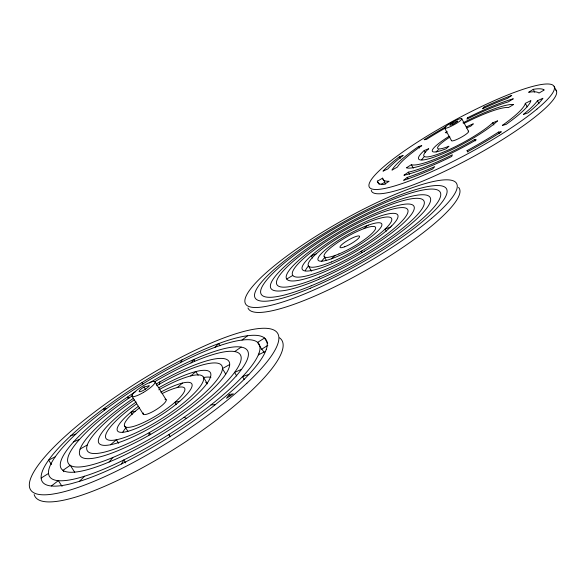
<?xml version="1.0" encoding="UTF-8"?>
<svg xmlns="http://www.w3.org/2000/svg" width="586" height="586" viewBox="0 0 586 586"><rect width="100%" height="100%" fill="white"/><g stroke="black" fill="none" stroke-linecap="round" stroke-linejoin="round"><path stroke-width="0.88" d="M148.771 435.435L149.371 432.519L150.741 434.695M159.37 384.182L159.839 381.918M525.32 103.348L525.217 103.773A73.301 12.431 -28.6 0 1 503.704 124.415L502.334 125.382L506.062 124.444L507.659 123.309A79.425 13.478 -28.6 0 0 530.887 100.609L525.32 103.348L527.21 106.923M121.485 463.973L123.822 459.951L125.719 462.94M180.393 362.668L182.004 359.907M537.457 100.748L537.311 100.96A89.248 15.148 -28.6 0 1 525.049 113.076L523.386 114.424L527.993 112.849L529.466 111.662A95.393 16.196 -28.6 0 0 542.372 99.049L542.951 98.243L537.457 100.748L538.988 103.656M229.316 394.466L226.504 398.26L233.323 393.836L229.316 394.466L230.225 395.96M109.091 462.054L112.871 457.483M191.029 362.91L193.856 359.496L194.728 360.925M79.396 481.362L84.618 476.198M214.879 347.351L218.695 343.579L219.984 345.718M331.324 258.851L334.936 255.518M364.096 228.562L367.437 225.478M424.22 150.536L423.905 150.822A47.598 8.065 -28.6 0 0 440.057 154.858A47.598 8.065 -28.6 0 0 497.338 121.097L497.624 120.819L492.716 122.811A41.489 7.032 -28.6 0 1 442.598 152.426A41.489 7.032 -28.6 0 1 428.71 148.719L424.22 150.536L425.341 152.58M110.578 444.737L116.402 439.749L118.628 443.258M177.192 387.58L182.436 383.076M190.736 375.956L195.856 371.561L198.134 375.267M407.219 177.404L403.622 180.312A95.393 16.196 -28.6 0 0 432.578 169.01L434.687 166.658L431.142 168.219A89.248 15.148 -28.6 0 1 409.988 176.496L407.219 177.404L408.024 178.847M51.378 485.977L58.336 480.645L62.043 486.336M241.974 340.078L247.651 335.727M399.498 156.689L398.041 157.802A95.393 16.196 -28.6 0 0 383.793 170.292L382.995 171.156L387.764 168.98L388.679 167.992A89.248 15.148 -28.6 0 1 402.772 155.744L403.175 155.436L399.498 156.689L400.377 158.271M408.347 172.174L403.915 175.273L405.651 174.87A79.425 13.478 -28.6 0 0 448.715 157.934L451.696 156.462L452.377 154.799L450.612 155.678A73.301 12.431 -28.6 0 1 409.358 171.947L408.347 172.174L409.526 174.306M234.671 351.578L241.161 347.088M418.741 146.434L418.565 146.551A79.425 13.478 -28.6 0 0 392.298 169.537L391.961 170.123L397.381 167.054A73.301 12.431 -28.6 0 1 420.492 146.559L421.774 145.672L418.741 146.434L419.613 148.024M498.532 132.07L496.562 133.337A89.248 15.148 -28.6 0 1 468.251 149.972L467.057 150.609L467.577 151.686L471.115 149.76A95.393 16.196 -28.6 0 0 500.18 132.546L501.374 131.777L498.532 132.07L499.331 133.564M533.245 89.343L528.623 92.288L530.154 92.061A89.248 15.148 -28.6 0 1 538.988 93.086L544.262 89.966A95.393 16.196 -28.6 0 0 534.886 89.087L533.245 89.343L534.696 92.112M41.174 478.044L48.565 473.415M267.692 343.359L264.52 338.049L257.584 342.4L261.671 349.227L267.831 345.366M286.73 279.009L292.802 275.427M411.365 164.659L406.428 167.823A63.5 10.768 -28.6 0 0 475.107 140.494L476.264 139.812L474.631 139.431L472.448 140.706A57.384 9.728 -28.6 0 1 411.907 164.834L411.365 164.659L413.291 168.145M447.147 131.528L445.301 132.604L446.664 132.927M80.011 449.103L87.175 445.052M229.639 364.536L222.416 368.623L225.683 374M382.57 178.151L382.614 178.584A89.248 15.148 -28.6 0 0 388.635 181.301L389.097 181.286L384.145 184.444L382.87 184.436A95.393 16.196 -28.6 0 1 377.318 181.286L382.57 178.151L384.877 182.275L381.12 184.312M55.282 456.772L48.623 460.113L51.502 464.537M258.316 354.911L265.575 351.263M73.55 441.932L79.623 439.317M241.469 369.422L234.561 372.41L236.715 375.97M452.399 122.972L457.556 120.965A4.432 0.703 -28.7 0 1 454.209 123.558A4.432 0.703 -28.7 0 1 449.865 125.258A4.432 0.703 -28.7 0 1 452.399 122.972L453.264 124.569M316.066 253.994L311.261 255.738L312.602 258.06M390.481 227.09L385.149 229.016L386.335 231.126M70.723 435.852L75.828 434.094M248.882 374.425L242.494 376.622L244.259 379.538M143.973 387.031L149.313 385.705A6.036 1.282 -32.2 0 1 143.629 390.225A6.036 1.282 -32.2 0 1 139.124 391.338A6.036 1.282 -32.2 0 1 143.973 387.031L145.416 389.338M135.271 411.284L130.744 412.302L132.15 414.536M179.777 401.242L174.84 402.355L176.283 404.684M106.557 408.647L103.517 408.757L104.403 410.163M211.019 404.867L215.23 404.714M129.323 397.828L127.36 397.125L128.246 398.546M183.916 417.378L186.56 418.331M360.998 251.416L362.265 252.5M261.671 349.227L262.499 350.032A123.771 29.066 -32.4 0 1 263.89 352.713M63.874 471.723L62.966 470.331L70.232 465.306L74.737 472.272M124.576 426.066L127.953 431.406M132.106 396.385L143.35 414.317M142.977 383.881L142.105 382.49L142.845 383.925M170.284 436.782L168.878 434.526L169.955 436.629M155.034 381.94L166.153 399.85M203.283 377.04L207.473 383.896M308.404 265.868L311.173 270.637M324.161 256.558L326.519 260.653M377.318 181.015L379.237 184.444M444.62 128.034L451.454 140.611M467.057 150.609L467.87 152.104M474.631 139.431L475.422 140.889M461.834 118.826A9.779 1.553 -28.7 0 1 449.513 126.994L448.341 127.477A9.779 1.553 -28.7 0 1 449.132 124.049A9.779 1.553 -28.7 0 1 461.834 118.826L468.646 131.447M492.716 122.811L493.859 124.957M554.136 86.486L556.378 90.793M555.821 89.988A105.158 18.247 -28.6 0 1 471.957 157.385A105.158 18.247 -28.6 0 1 371.26 190.201M468.111 131.154A9.757 1.655 -28.6 0 1 465.877 134.362A9.757 1.655 -28.6 0 1 456.384 139.666L455.205 140.135A9.757 1.655 -28.6 0 1 451.52 140.281M449.96 137.029A25.616 4.336 -28.6 0 0 437.559 147.819A25.616 4.336 -28.6 0 0 448.942 146.236L446.254 148.705A31.725 5.377 -28.6 0 1 432.27 150.412A31.725 5.377 -28.6 0 1 449.169 136.289M466.515 128.004A25.616 4.336 -28.6 0 1 470.814 126.129L473.327 123.822L472.528 124.144A31.725 5.377 -28.6 0 0 466.273 126.95M463.775 123.529A57.384 9.728 -28.6 0 1 507.762 107.48L508.48 107.553L513.622 104.52L512.713 104.454A63.5 10.768 -28.6 0 0 462.962 122.87M445.192 128.144A89.248 15.148 -28.6 0 0 426.366 139.453L424.11 139.739L425.165 139.065A95.393 16.196 -28.6 0 1 445.968 126.657M436.116 152.008A31.695 5.486 -28.6 0 1 438.445 149.694M421.722 159.766A47.569 8.233 -28.6 0 1 423.978 157.019M385.669 184.063A89.182 15.456 -28.6 0 1 384.921 182.715M458.552 187.374A121.427 24.942 -29.7 0 1 366.829 269.794A121.427 24.942 -29.7 0 1 247.973 307.928M321.582 261.451A36.566 7.479 -29.7 0 1 324.622 257.737M311.569 271.12A47.832 9.794 -29.7 0 1 310.939 270.065M305.277 270.761A54.879 11.237 -29.7 0 1 308.199 266.264M279.522 337.807A146.068 34.354 -32.4 0 1 177.954 446.759A146.068 34.354 -32.4 0 1 34.149 494.533M164.959 399.256A13.522 3.084 -32.3 0 1 154.909 410.412L153.444 411.255A13.522 3.084 -32.3 0 1 143.306 412.991M135.798 391.499A110.241 25.205 -32.4 0 0 131.359 394.422L126.972 397.389A110.241 25.205 -32.4 0 0 75.975 439.295L73.455 442.042A110.241 25.205 -32.4 0 0 61.969 469.503L63.061 470.404A110.241 25.205 -32.4 0 0 104.901 463.753L114.233 459.849A110.241 25.205 -32.4 0 0 181.96 421.524L187 418.023A110.241 25.205 -32.4 0 0 239.513 371.985L241.549 369.319A110.241 25.205 -32.4 0 0 242.758 347.425L241.007 347.059A110.241 25.205 -32.4 0 0 197.599 357.863L193.497 359.65A110.241 25.205 -32.4 0 0 149.298 383.017M132.473 395.689A101.708 23.242 -32.4 0 0 130.436 397.066L126.4 399.835A101.708 23.242 -32.4 0 0 80.333 438.511L78.136 440.994A101.708 23.242 -32.4 0 0 69.902 465.108L71.096 465.819A101.708 23.242 -32.4 0 0 111.677 457.981L115.984 456.164A101.708 23.242 -32.4 0 0 144.002 442.298L148.888 439.566A101.708 23.242 -32.4 0 0 182.649 418.272L187.22 415.049A101.708 23.242 -32.4 0 0 233.99 373.187L235.74 370.799A101.708 23.242 -32.4 0 0 235.147 351.651L233.426 351.388A101.708 23.242 -32.4 0 0 192.098 362.434L188.238 364.155A101.708 23.242 -32.4 0 0 155.422 381.31M156.162 384.028A88.083 20.114 -32.4 0 1 222.321 378.805A88.083 20.114 -32.4 0 1 97.144 457.556A88.083 20.114 -32.4 0 1 133.564 398.238M156.696 385.713A79.579 18.166 -32.4 0 1 215.831 381.34A79.579 18.166 -32.4 0 1 103.217 452.407A79.579 18.166 -32.4 0 1 134.201 399.908M136.172 401.989A65.998 15.06 -32.4 0 0 110.307 444.796L112.263 444.378A65.998 15.06 -32.4 0 0 149.884 428.176L152.983 426.41A65.998 15.06 -32.4 0 0 205.774 385.061A65.998 15.06 -32.4 0 0 196.134 371.487L194.164 372.007A65.998 15.06 -32.4 0 0 158.996 387.646M158.791 389.829A57.516 13.119 -32.4 0 1 203.54 379.94A57.516 13.119 -32.4 0 1 151.635 424.703L148.719 426.337A57.516 13.119 -32.4 0 1 105.898 438.247A57.516 13.119 -32.4 0 1 136.392 404.047M160.732 392.137A43.965 10.028 -32.4 0 1 191.944 386.577A43.965 10.028 -32.4 0 1 153.034 419.994L150.609 421.363A43.965 10.028 -32.4 0 1 117.625 431.062A43.965 10.028 -32.4 0 1 138.472 406.223M162.08 393.609A35.504 8.094 -32.4 0 1 183.931 387.522A35.504 8.094 -32.4 0 1 175.639 401.659L174.035 403.051A35.504 8.094 -32.4 0 1 154.008 417.027L151.84 418.265A35.504 8.094 -32.4 0 1 125.851 427.077A35.504 8.094 -32.4 0 1 134.472 411.958L136.069 410.61A35.504 8.094 -32.4 0 1 139.505 407.863M122.679 432.38A43.913 10.277 -32.4 0 1 126.158 427.568M203.869 377.435A65.91 15.434 -32.4 0 1 210.923 377.296M205.708 382.328A57.443 13.449 -32.4 0 1 207.041 383.273M266.286 349.446L265.333 351.878A132.502 30.34 -32.4 0 1 249.665 373.597L246.164 377.289A132.502 30.34 -32.4 0 1 224.379 397.293L213.883 405.79A132.502 30.34 -32.4 0 1 171.566 435.618L165.084 439.683A132.502 30.34 -32.4 0 1 126.173 461.636L119.903 464.764A132.502 30.34 -32.4 0 1 80.575 481.003L71.36 483.648A132.502 30.34 -32.4 0 1 53.37 486.124L50.704 485.926A132.502 30.34 -32.4 0 1 41.188 478.513L41.13 476.667A132.502 30.34 -32.4 0 1 47.129 462.266L49.121 459.387A132.502 30.34 -32.4 0 1 69.866 436.643L73.675 433.127A132.502 30.34 -32.4 0 1 99.898 411.475L104.726 407.849A132.502 30.34 -32.4 0 1 140.779 383.31L146.119 380.006A132.502 30.34 -32.4 0 1 178.1 361.906L183.323 359.225A132.502 30.34 -32.4 0 1 217.589 343.982L222.028 342.363A132.502 30.34 -32.4 0 1 245.256 336.064L248.457 335.617A132.502 30.34 -32.4 0 1 264.227 337.778L265.421 338.862A132.502 30.34 -32.4 0 1 266.286 349.446M259.005 353.197L258.082 355.482A123.932 28.355 -32.4 0 1 243.234 375.853L239.945 379.296A123.932 28.355 -32.4 0 1 214.762 401.893L209.759 405.864A123.932 28.355 -32.4 0 1 170.372 433.589L164.351 437.368A123.932 28.355 -32.4 0 1 128.18 457.776L122.349 460.684A123.932 28.355 -32.4 0 1 85.717 475.861L81.293 477.216A123.932 28.355 -32.4 0 1 60.226 480.769L57.706 480.608A123.932 28.355 -32.4 0 1 48.587 473.84L48.492 472.14A123.932 28.355 -32.4 0 1 53.905 458.779L55.743 456.098A123.932 28.355 -32.4 0 1 75.03 434.834L78.583 431.538A123.932 28.355 -32.4 0 1 103.158 411.204L107.692 407.797A123.932 28.355 -32.4 0 1 141.6 384.694L146.625 381.581A123.932 28.355 -32.4 0 1 176.723 364.543L181.638 362.031A123.932 28.355 -32.4 0 1 213.839 347.725L218.007 346.216A123.932 28.355 -32.4 0 1 239.74 340.378L242.721 339.975A123.932 28.355 -32.4 0 1 257.32 342.136L258.404 343.176A123.932 28.355 -32.4 0 1 259.005 353.197M467.482 117.808L466.939 119.141L468.529 118.335A73.301 12.431 -28.6 0 1 508.209 101.905L513.307 98.8L512.603 98.997A79.425 13.478 -28.6 0 0 468.514 117.288L467.482 117.808M484.058 107.026L482.6 108.791L484.058 108.11A89.248 15.148 -28.6 0 1 507.498 98.345L511.739 95.459A95.393 16.196 -28.6 0 0 484.285 106.916L484.058 107.026M391.646 225.962L390.093 227.463A54.923 11.009 -29.7 0 1 322.93 267.253A54.923 11.009 -29.7 0 1 310.836 256.111L312.514 254.617A54.923 11.009 -29.7 0 1 377.047 217.164A54.923 11.009 -29.7 0 1 391.646 225.962M246.867 383.229L242.003 387.698A146.251 33.519 -32.4 0 1 56.769 493.397L52.528 494.13A146.251 33.519 -32.4 0 1 71.316 430.849A146.251 33.519 -32.4 0 1 238.326 332.995L242.685 331.749A146.251 33.519 -32.4 0 1 246.867 383.229M431.64 218.336L427.619 221.676A121.529 24.451 -29.7 0 1 351.563 271.377L345.462 274.636A121.529 24.451 -29.7 0 1 252.207 286.862A121.529 24.451 -29.7 0 1 419.378 185.33L423.312 184.121A121.529 24.451 -29.7 0 1 456.648 183.565L457.109 184.788A121.529 24.451 -29.7 0 1 431.64 218.336M536.996 109.04L533.861 111.589A105.238 17.88 -28.6 0 1 471.041 152.008L465.797 154.843A105.238 17.88 -28.6 0 1 372.637 177.807A105.238 17.88 -28.6 0 1 515.145 92.097L518.852 90.757A105.238 17.88 -28.6 0 1 552.796 85.073L553.594 85.71A105.238 17.88 -28.6 0 1 536.996 109.04M364.529 251.16L360.903 253.306A73.279 14.701 -29.7 0 1 286.891 279.266L286.459 278.584A73.279 14.701 -29.7 0 1 341.36 230.628A73.279 14.701 -29.7 0 1 413.225 205.378A73.279 14.701 -29.7 0 1 364.529 251.16M361.855 250.918L358.427 252.925A66.218 13.28 -29.7 0 1 293.176 275.867L292.685 275.274A66.218 13.28 -29.7 0 1 341.579 231.975A66.218 13.28 -29.7 0 1 407.131 208.887A66.218 13.28 -29.7 0 1 361.855 250.918M143.621 392.334L142.149 393.177A13.566 2.879 -32.2 0 1 133.901 392.796A13.566 2.879 -32.2 0 1 153.693 381.42A13.566 2.879 -32.2 0 1 143.621 392.334M368.301 225.156L366.565 225.8A36.596 7.332 -29.7 0 0 317.92 258.873A36.596 7.332 -29.7 0 0 363.943 241.915A36.596 7.332 -29.7 0 0 368.301 225.156M344.751 246.765L343.484 247.211A11.259 2.256 -29.7 0 1 345.887 241.564A11.259 2.256 -29.7 0 1 359.592 236.685A11.259 2.256 -29.7 0 1 344.751 246.765M338.891 253.98A29.556 5.926 -29.7 0 0 375.575 227.419A29.556 5.926 -29.7 0 0 335.046 244.369A29.556 5.926 -29.7 0 0 338.891 253.98M331.442 261.964A47.869 9.596 -29.7 0 0 391.719 218.805A47.869 9.596 -29.7 0 0 326.724 245.541A47.869 9.596 -29.7 0 0 331.442 261.964M319.538 277.061A84.604 16.987 -29.7 0 0 424.008 201.093A84.604 16.987 -29.7 0 0 307.591 250.017A84.604 16.987 -29.7 0 0 319.538 277.061M318.381 279.544A91.687 18.415 -29.7 0 0 430.139 197.475A91.687 18.415 -29.7 0 0 302.947 251.636A91.687 18.415 -29.7 0 0 318.381 279.544M311.181 285.807A103.033 20.708 -29.7 0 0 440.526 192.933A103.033 20.708 -29.7 0 0 300.325 250.749A103.033 20.708 -29.7 0 0 311.181 285.807M310.25 288.261A110.139 22.143 -29.7 0 0 446.708 189.263A110.139 22.143 -29.7 0 0 295.469 252.551A110.139 22.143 -29.7 0 0 310.25 288.261"/></g></svg>
